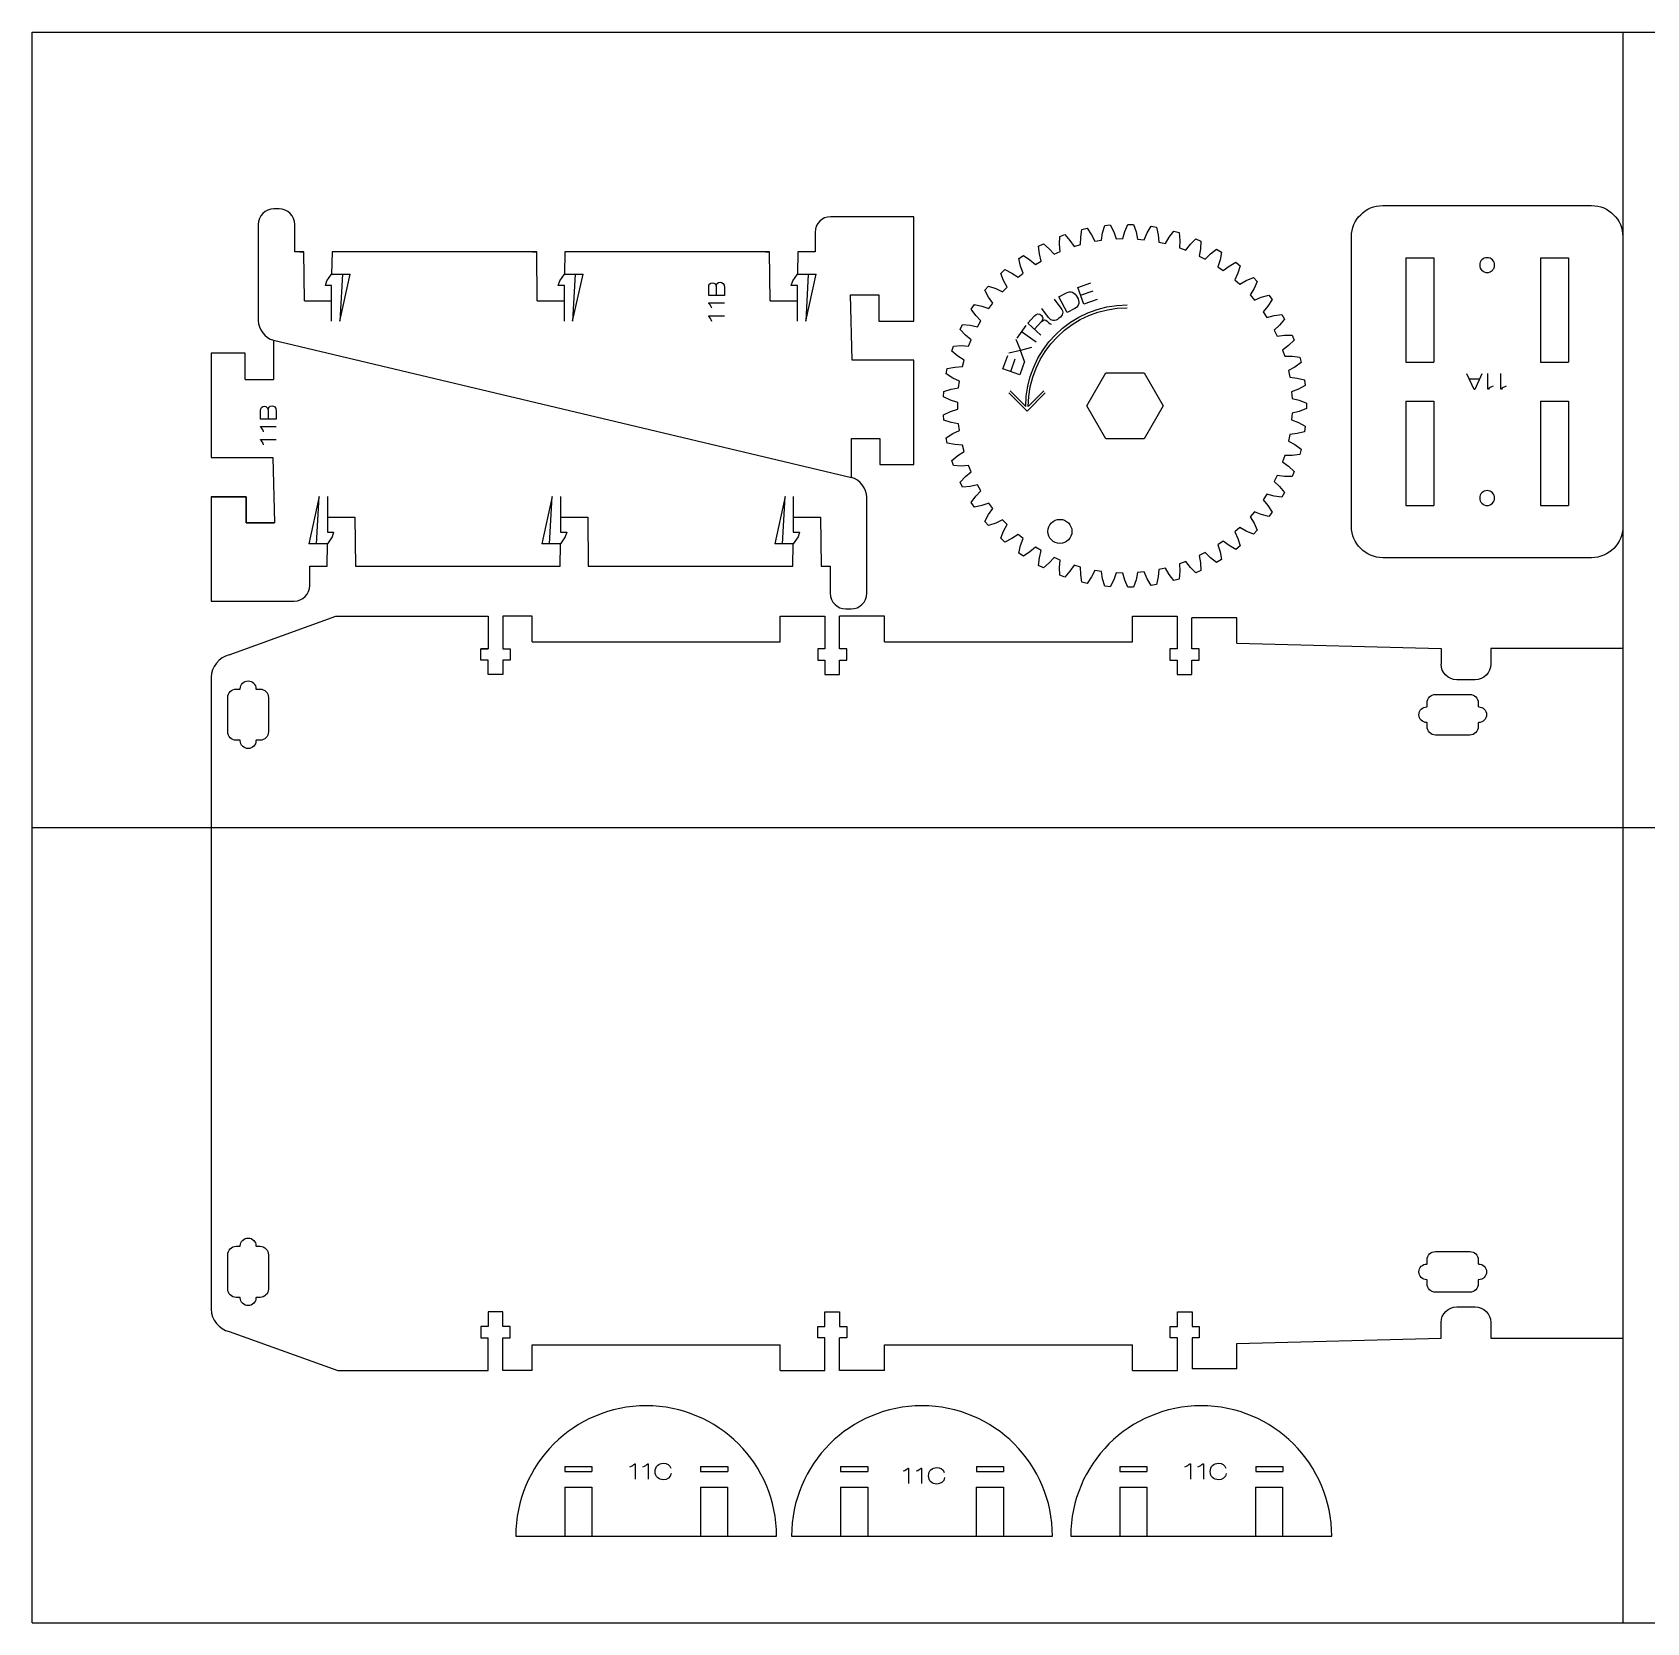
# Model space of a CAD drawing. Extents: x -610 to 0, y -305 to 0.
# Drawn here: x -609.6 to -300.2, y -304.8 to 0 of the extents above; entities that cross this region are included whole.
import ezdxf

# ---------------------------------------------------------------- set-up
doc = ezdxf.new("R2010")
doc.units = 0
doc.layers.add('CUTS', color=1, linetype='Continuous', true_color=0xff0000)
doc.layers.add('TEXT', color=5, linetype='Continuous', true_color=0x0000ff)
doc.layers.add('laser bed referance', color=3, linetype='Continuous', lineweight=25, true_color=0x00ff00)
doc.layers.add('Referance lines', color=2, linetype='Continuous', lineweight=25, true_color=0xffff00)

msp = doc.modelspace()

# ---------------------------------------------------------------- linework, layer by layer
at = {"layer": 'CUTS', "color": 1, "lineweight": 25, "true_color": 0xff0000}
for p, q in [((-350.81, -33.2), (-310.82, -33.2)), ((-559.3, -42.05), (-559.3, -36.84)), ((-440.7, -35.34), (-456.6, -35.34)), ((-440.7, -55.34), (-440.7, -35.34)), ((-304.82, -39.2), (-304.81, -94.69)), ((-557.56, -42.05), (-559.3, -42.05)), ((-558.36, -42.05), (-557.56, -42.05)), ((-557.46, -51.44), (-557.56, -42.05)), ((-552.16, -42.05), (-552.24, -46.34)), ((-512.94, -42.05), (-552.16, -42.05)), ((-513.74, -42.05), (-512.94, -42.05)), ((-512.84, -51.44), (-512.94, -42.05)), ((-507.54, -42.05), (-507.61, -46.34)), ((-468.32, -42.05), (-507.54, -42.05)), ((-469.12, -42.05), (-468.32, -42.05)), ((-468.22, -51.44), (-468.32, -42.05)), ((-346.41, -43.2), (-341.01, -43.2)), ((-346.41, -43.2), (-346.41, -63.2)), ((-341.01, -43.2), (-341.01, -63.2)), ((-320.62, -43.2), (-315.22, -43.2)), ((-320.62, -43.2), (-320.62, -63.2)), ((-315.22, -43.2), (-315.22, -63.2)), ((-557.46, -51.44), (-552.26, -51.44)), ((-512.84, -51.44), (-507.64, -51.44)), ((-468.22, -51.44), (-463.02, -51.44)), ((-452.8, -50.34), (-447.4, -50.34)), ((-452.5, -62.83), (-452.8, -50.34)), ((-452.8, -50.34), (-447.4, -50.34)), ((-447.4, -50.34), (-447.4, -55.34)), ((-447.4, -50.34), (-447.4, -55.34)), ((-447.4, -55.34), (-440.7, -55.34)), ((-447.4, -55.34), (-440.7, -55.34)), ((-568.81, -61.52), (-575.31, -61.52)), ((-575.31, -61.52), (-575.31, -81.52)), ((-568.81, -66.52), (-568.81, -61.52)), ((-563.41, -59.03), (-452.6, -85.32)), ((-563.41, -59.03), (-563.41, -66.52)), ((-440.7, -62.83), (-452.5, -62.83)), ((-440.7, -82.83), (-440.7, -62.83)), ((-346.41, -63.2), (-341.01, -63.2)), ((-320.62, -63.2), (-315.22, -63.2)), ((-568.81, -66.52), (-563.41, -66.52)), ((-346.41, -70.69), (-341.01, -70.69)), ((-346.41, -70.69), (-346.41, -90.69)), ((-341.01, -70.69), (-341.01, -90.69)), ((-320.62, -70.69), (-315.22, -70.69)), ((-320.62, -70.69), (-320.62, -90.69)), ((-315.22, -70.69), (-315.22, -90.69)), ((-452.6, -85.32), (-452.6, -77.83)), ((-452.6, -77.83), (-447.2, -77.83)), ((-447.2, -77.83), (-447.2, -82.83)), ((-447.2, -77.83), (-447.2, -82.83)), ((-575.31, -81.52), (-563.51, -81.52)), ((-563.51, -81.52), (-563.21, -94.01)), ((-447.2, -82.83), (-440.7, -82.83)), ((-447.2, -82.83), (-440.7, -82.83)), ((-575.31, -89.01), (-568.61, -89.01)), ((-568.61, -89.01), (-575.31, -89.01)), ((-575.31, -89.01), (-575.31, -109.01)), ((-568.61, -89.01), (-568.61, -94.01)), ((-568.61, -94.01), (-568.61, -89.01)), ((-346.41, -90.69), (-341.01, -90.69)), ((-320.62, -90.69), (-315.22, -90.69)), ((-568.61, -94.01), (-563.21, -94.01)), ((-563.21, -94.01), (-568.61, -94.01)), ((-552.99, -92.91), (-547.79, -92.91)), ((-547.79, -92.91), (-547.69, -102.3)), ((-508.37, -92.91), (-503.17, -92.91)), ((-503.17, -92.91), (-503.07, -102.3)), ((-463.75, -92.91), (-458.55, -92.91)), ((-458.55, -92.91), (-458.45, -102.3)), ((-508.47, -102.3), (-508.4, -98.01)), ((-463.85, -102.3), (-463.77, -98.01)), ((-547.69, -102.3), (-546.89, -102.3)), ((-547.69, -102.3), (-508.47, -102.3)), ((-503.07, -102.3), (-502.27, -102.3)), ((-503.07, -102.3), (-463.85, -102.3)), ((-458.45, -102.3), (-457.65, -102.3)), ((-458.45, -102.3), (-456.71, -102.3)), ((-456.71, -102.3), (-456.71, -107.51)), ((-575.31, -109.01), (-559.41, -109.01)), ((-571.87, -119.32), (-551.41, -111.89)), ((-551.41, -111.89), (-522.23, -111.89)), ((-522.23, -111.89), (-522.23, -118.15)), ((-513.81, -111.89), (-519.43, -111.89)), ((-519.43, -111.89), (-519.43, -118.15)), ((-513.81, -116.79), (-513.81, -111.89)), ((-466.3, -116.79), (-466.3, -111.89)), ((-466.3, -111.89), (-457.7, -111.89)), ((-457.7, -111.89), (-457.7, -118.15)), ((-446.3, -111.89), (-454.9, -111.89)), ((-454.9, -118.15), (-454.9, -111.89)), ((-446.3, -116.79), (-446.3, -111.89)), ((-398.79, -116.79), (-398.79, -111.89)), ((-398.79, -111.89), (-390.2, -111.89)), ((-390.2, -111.89), (-390.2, -118.15)), ((-378.79, -112.19), (-387.4, -112.19)), ((-387.4, -118.15), (-387.4, -112.19)), ((-378.79, -117.09), (-378.79, -112.19)), ((-513.81, -116.79), (-466.3, -116.79)), ((-446.3, -116.79), (-398.79, -116.79)), ((-378.79, -117.09), (-339.64, -118.08)), ((-523.63, -120.35), (-523.63, -118.15)), ((-523.63, -118.15), (-522.23, -118.15)), ((-522.23, -118.15), (-523.63, -118.15)), ((-522.23, -120.35), (-523.63, -120.35)), ((-522.23, -123.09), (-522.23, -120.35)), ((-519.43, -118.15), (-518.03, -118.15)), ((-518.03, -120.35), (-519.43, -120.35)), ((-519.43, -120.35), (-519.43, -123.09)), ((-518.03, -118.15), (-518.03, -120.35)), ((-457.7, -118.15), (-459.1, -118.15)), ((-459.1, -118.15), (-459.1, -120.35)), ((-459.1, -120.35), (-457.7, -120.35)), ((-457.7, -120.35), (-457.7, -123.09)), ((-453.5, -118.15), (-454.9, -118.15)), ((-454.9, -123.09), (-454.9, -120.35)), ((-454.9, -120.35), (-453.5, -120.35)), ((-453.5, -120.35), (-453.5, -118.15)), ((-390.2, -118.15), (-391.6, -118.15)), ((-391.6, -118.15), (-391.6, -120.35)), ((-391.6, -120.35), (-390.2, -120.35)), ((-390.2, -120.35), (-390.2, -123.09)), ((-386, -118.15), (-387.4, -118.15)), ((-387.4, -123.09), (-387.4, -120.35)), ((-387.4, -120.35), (-386, -120.35)), ((-386, -120.35), (-386, -118.15)), ((-339.64, -118.08), (-339.64, -121.09)), ((-304.8, -118.08), (-304.8, -250.26)), ((-519.43, -123.09), (-522.23, -123.09)), ((-457.7, -123.09), (-454.9, -123.09)), ((-390.2, -123.09), (-387.4, -123.09)), ((-519.43, -245.25), (-522.23, -245.25)), ((-522.23, -245.25), (-522.23, -248)), ((-519.43, -248), (-519.43, -245.25)), ((-457.7, -248), (-457.7, -245.25)), ((-457.7, -245.25), (-454.9, -245.25)), ((-454.9, -245.25), (-454.9, -248)), ((-390.17, -248), (-390.17, -245.25)), ((-390.17, -245.25), (-387.37, -245.25)), ((-387.37, -245.25), (-387.37, -248)), ((-339.64, -250.26), (-339.64, -247.25)), ((-571.87, -249.02), (-551.06, -256.46)), ((-522.23, -248), (-523.63, -248)), ((-523.63, -248), (-523.63, -250.2)), ((-523.63, -250.2), (-522.23, -250.2)), ((-522.23, -256.46), (-522.23, -250.2)), ((-518.03, -248), (-519.43, -248)), ((-519.43, -256.46), (-519.43, -250.2)), ((-519.43, -250.2), (-518.03, -250.2)), ((-518.03, -250.2), (-518.03, -248)), ((-459.1, -250.2), (-459.1, -248)), ((-459.1, -248), (-457.7, -248)), ((-457.7, -250.2), (-459.1, -250.2)), ((-457.7, -256.46), (-457.7, -250.2)), ((-454.9, -248), (-453.5, -248)), ((-453.5, -250.2), (-454.9, -250.2)), ((-454.9, -256.46), (-454.9, -250.2)), ((-453.5, -248), (-453.5, -250.2)), ((-391.57, -250.2), (-391.57, -248)), ((-391.57, -248), (-390.17, -248)), ((-390.17, -250.2), (-391.57, -250.2)), ((-390.17, -256.46), (-390.17, -250.2)), ((-387.37, -248), (-385.97, -248)), ((-385.97, -250.2), (-387.37, -250.2)), ((-387.37, -250.2), (-387.37, -256.16)), ((-385.97, -248), (-385.97, -250.2)), ((-378.79, -251.26), (-339.64, -250.26)), ((-513.81, -256.46), (-513.81, -251.56)), ((-513.81, -251.56), (-466.3, -251.56)), ((-466.3, -256.46), (-466.3, -251.56)), ((-446.3, -256.46), (-446.3, -251.56)), ((-446.3, -251.56), (-398.79, -251.56)), ((-398.79, -256.46), (-398.79, -251.56)), ((-378.79, -256.16), (-378.79, -251.26)), ((-551.06, -256.46), (-522.23, -256.46)), ((-513.81, -256.46), (-519.43, -256.46)), ((-466.3, -256.46), (-457.7, -256.46)), ((-446.3, -256.46), (-454.9, -256.46)), ((-398.79, -256.46), (-390.17, -256.46)), ((-378.79, -256.16), (-387.37, -256.16)), ((-507.57, -274.83), (-502.37, -274.83)), ((-507.57, -274.83), (-507.57, -275.83)), ((-507.17, -274.83), (-502.77, -274.83)), ((-502.37, -274.83), (-502.37, -275.83)), ((-481.54, -274.83), (-476.34, -274.83)), ((-481.54, -274.83), (-481.54, -275.83)), ((-481.14, -274.83), (-476.74, -274.83)), ((-476.34, -274.83), (-476.34, -275.83)), ((-454.71, -274.83), (-449.51, -274.83)), ((-454.71, -274.83), (-454.71, -275.83)), ((-454.31, -274.83), (-449.91, -274.83)), ((-449.51, -274.83), (-449.51, -275.83)), ((-428.68, -274.83), (-423.48, -274.83)), ((-428.68, -274.83), (-428.68, -275.83)), ((-428.28, -274.83), (-423.88, -274.83)), ((-423.48, -274.83), (-423.48, -275.83)), ((-401.2, -274.83), (-396, -274.83)), ((-401.2, -274.83), (-401.2, -275.83)), ((-400.8, -274.83), (-396.4, -274.83)), ((-396, -274.83), (-396, -275.83)), ((-375.17, -274.83), (-369.97, -274.83)), ((-375.17, -274.83), (-375.17, -275.83)), ((-374.77, -274.83), (-370.37, -274.83)), ((-369.97, -274.83), (-369.97, -275.83)), ((-507.57, -275.83), (-502.37, -275.83)), ((-507.17, -275.83), (-502.77, -275.83)), ((-481.54, -275.83), (-476.34, -275.83)), ((-481.14, -275.83), (-476.74, -275.83)), ((-454.71, -275.83), (-449.51, -275.83)), ((-454.31, -275.83), (-449.91, -275.83)), ((-428.68, -275.83), (-423.48, -275.83)), ((-428.28, -275.83), (-423.88, -275.83)), ((-401.2, -275.83), (-396, -275.83)), ((-400.8, -275.83), (-396.4, -275.83)), ((-375.17, -275.83), (-369.97, -275.83)), ((-374.77, -275.83), (-370.37, -275.83)), ((-507.57, -278.83), (-502.37, -278.83)), ((-507.57, -278.83), (-507.57, -288.2)), ((-507.17, -278.83), (-502.77, -278.83)), ((-502.37, -278.83), (-502.37, -288.2)), ((-481.57, -278.82), (-476.37, -278.82)), ((-481.57, -278.82), (-481.57, -288.2)), ((-481.17, -278.82), (-476.77, -278.82)), ((-476.37, -278.82), (-476.37, -288.2)), ((-454.71, -278.83), (-449.51, -278.83)), ((-454.71, -278.83), (-454.71, -288.2)), ((-454.31, -278.83), (-449.91, -278.83)), ((-449.51, -278.83), (-449.51, -288.2)), ((-428.71, -278.83), (-423.51, -278.83)), ((-428.71, -278.83), (-428.71, -288.2)), ((-428.31, -278.83), (-423.91, -278.83)), ((-423.51, -278.83), (-423.51, -288.2)), ((-401.2, -278.83), (-396, -278.83)), ((-401.2, -278.83), (-401.2, -288.2)), ((-400.8, -278.83), (-396.4, -278.83)), ((-396, -278.83), (-396, -288.2)), ((-375.2, -278.82), (-370, -278.82)), ((-375.2, -278.82), (-375.2, -288.2)), ((-374.8, -278.82), (-370.4, -278.82)), ((-370, -278.82), (-370, -288.2)), ((-516.97, -288.22), (-466.97, -288.22)), ((-464.11, -288.22), (-414.11, -288.22)), ((-410.6, -288.22), (-360.6, -288.22))]:
    msp.add_line(p, q, dxfattribs=at)
for points in [[(-562.3, -33.84), (-563.3, -33.84)], [(-566.3, -36.84), (-566.3, -37.55)], [(-365.45, -71.06), (-365.45, -72.12), (-366.83, -72.66), (-368.21, -73.01), (-368.29, -74.28), (-366.97, -74.8), (-365.67, -75.51), (-365.81, -76.56), (-367.24, -76.92), (-368.65, -77.09), (-368.9, -78.34), (-367.65, -79.03), (-366.46, -79.9), (-366.72, -80.92), (-368.19, -81.1), (-369.61, -81.08), (-370.02, -82.29), (-368.87, -83.13), (-367.8, -84.15), (-368.19, -85.13), (-369.67, -85.12), (-371.08, -84.92), (-371.63, -86.07), (-370.6, -87.05), (-369.67, -88.19), (-370.19, -89.11), (-371.65, -88.91), (-373.02, -88.54), (-373.72, -89.61), (-372.82, -90.71), (-372.04, -91.97), (-372.67, -92.81), (-374.1, -92.42), (-375.41, -91.88), (-376.24, -92.85), (-375.49, -94.05), (-374.88, -95.4), (-375.61, -96.16), (-376.98, -95.59), (-378.21, -94.88), (-379.16, -95.74), (-378.57, -97.03), (-378.13, -98.45), (-378.96, -99.11), (-380.24, -98.37), (-381.37, -97.51), (-382.42, -98.24), (-382, -99.6), (-381.75, -101.05), (-382.65, -101.6), (-383.83, -100.7), (-384.84, -99.71), (-385.97, -100.3), (-385.73, -101.7), (-385.67, -103.17), (-386.63, -103.6), (-387.69, -102.56), (-388.56, -101.44), (-389.76, -101.88), (-389.7, -103.3), (-389.83, -104.78), (-390.84, -105.08), (-391.75, -103.91), (-392.47, -102.69), (-393.72, -102.97), (-393.84, -104.39), (-394.16, -105.83), (-395.2, -106), (-395.95, -104.73), (-396.51, -103.42), (-397.79, -103.55), (-398.09, -104.94), (-398.58, -106.33), (-399.64, -106.36), (-400.23, -105), (-400.62, -103.64), (-401.89, -103.6), (-402.37, -104.94), (-403.04, -106.25), (-404.09, -106.15), (-404.5, -104.73), (-404.71, -103.33), (-405.97, -103.12), (-406.61, -104.39), (-407.45, -105.61), (-408.48, -105.37), (-408.7, -103.91), (-408.73, -102.49), (-409.96, -102.13), (-410.76, -103.3), (-411.74, -104.41), (-412.73, -104.04), (-412.77, -102.56), (-412.61, -101.15), (-413.78, -100.63), (-414.72, -101.7), (-415.84, -102.66), (-416.78, -102.18), (-416.62, -100.7), (-416.29, -99.32), (-417.38, -98.66), (-418.46, -99.6), (-419.69, -100.41), (-420.55, -99.81), (-420.21, -98.37), (-419.71, -97.04), (-420.71, -96.24), (-421.89, -97.03), (-423.21, -97.69), (-424, -96.98), (-423.47, -95.59), (-422.8, -94.34), (-423.69, -93.42), (-424.96, -94.05), (-426.36, -94.53), (-427.05, -93.73), (-426.35, -92.42), (-425.53, -91.27), (-426.29, -90.24), (-427.63, -90.71), (-429.08, -91), (-429.66, -90.12), (-428.8, -88.91), (-427.83, -87.87), (-428.46, -86.76), (-429.85, -87.05), (-431.33, -87.15), (-431.79, -86.2), (-430.78, -85.12), (-429.69, -84.21), (-430.17, -83.02), (-431.59, -83.13), (-433.06, -83.05), (-433.4, -82.05), (-432.26, -81.1), (-431.06, -80.34), (-431.38, -79.1), (-432.8, -79.03), (-434.26, -78.76), (-434.46, -77.72), (-433.21, -76.92), (-431.93, -76.32), (-432.09, -75.05), (-433.49, -74.8), (-434.9, -74.35), (-434.96, -73.29), (-433.62, -72.66), (-432.27, -72.23), (-432.27, -70.95), (-433.62, -70.52), (-434.96, -69.89), (-434.9, -68.84), (-433.49, -68.38), (-432.09, -68.13), (-431.93, -66.86), (-433.21, -66.26), (-434.46, -65.46), (-434.26, -64.43), (-432.8, -64.16), (-431.38, -64.08), (-431.06, -62.84), (-432.26, -62.08), (-433.4, -61.13), (-433.06, -60.13), (-431.59, -60.05), (-430.17, -60.16), (-429.69, -58.97), (-430.78, -58.06), (-431.79, -56.98), (-431.33, -56.03), (-429.85, -56.13), (-428.46, -56.42), (-427.83, -55.31), (-428.8, -54.27), (-429.66, -53.06), (-429.08, -52.18), (-427.63, -52.47), (-426.29, -52.94), (-425.53, -51.91), (-426.35, -50.76), (-427.05, -49.45), (-426.36, -48.65), (-424.96, -49.13), (-423.69, -49.76), (-422.8, -48.84), (-423.47, -47.59), (-424, -46.2), (-423.21, -45.49), (-421.89, -46.15), (-420.71, -46.94), (-419.71, -46.14), (-420.21, -44.81), (-420.55, -43.37), (-419.69, -42.77), (-418.46, -43.59), (-417.38, -44.52), (-416.29, -43.86), (-416.62, -42.48), (-416.78, -41), (-415.84, -40.52), (-414.72, -41.49), (-413.78, -42.55), (-412.61, -42.03), (-412.77, -40.62), (-412.73, -39.14), (-411.74, -38.77), (-410.76, -39.88), (-409.96, -41.05), (-408.73, -40.69), (-408.7, -39.27), (-408.48, -37.81), (-407.45, -37.57), (-406.61, -38.79), (-405.97, -40.06), (-404.71, -39.86), (-404.5, -38.45), (-404.09, -37.03), (-403.04, -36.93), (-402.37, -38.25), (-401.89, -39.58), (-400.62, -39.54), (-400.23, -38.18), (-399.64, -36.82), (-398.58, -36.85), (-398.09, -38.25), (-397.79, -39.63), (-396.51, -39.76), (-395.95, -38.45), (-395.2, -37.18), (-394.16, -37.35), (-393.84, -38.79), (-393.72, -40.21), (-392.47, -40.49), (-391.75, -39.27), (-390.84, -38.1), (-389.83, -38.4), (-389.7, -39.88), (-389.76, -41.3), (-388.56, -41.74), (-387.69, -40.62), (-386.63, -39.58), (-385.67, -40.01), (-385.73, -41.49), (-385.97, -42.88), (-384.84, -43.48), (-383.83, -42.48), (-382.65, -41.58), (-381.75, -42.13), (-382, -43.59), (-382.42, -44.94), (-381.37, -45.67), (-380.24, -44.81), (-378.96, -44.07), (-378.13, -44.73), (-378.57, -46.15), (-379.16, -47.44), (-378.21, -48.3), (-376.98, -47.59), (-375.61, -47.02), (-374.88, -47.78), (-375.49, -49.13), (-376.24, -50.33), (-375.41, -51.31), (-374.1, -50.76), (-372.67, -50.37), (-372.04, -51.22), (-372.82, -52.47), (-373.72, -53.57), (-373.02, -54.65), (-371.65, -54.27), (-370.19, -54.07), (-369.67, -54.99), (-370.6, -56.13), (-371.63, -57.11), (-371.08, -58.26), (-369.67, -58.06), (-368.19, -58.05), (-367.8, -59.03), (-368.87, -60.05), (-370.02, -60.89), (-369.61, -62.1), (-368.19, -62.08), (-366.72, -62.26), (-366.46, -63.28), (-367.65, -64.16), (-368.9, -64.84), (-368.65, -66.09), (-367.24, -66.26), (-365.81, -66.62), (-365.67, -67.67), (-366.97, -68.38), (-368.29, -68.9), (-368.21, -70.18), (-366.83, -70.52), (-365.45, -71.06)], [(-459.6, -38.34), (-459.6, -42.05), (-462.92, -42.05), (-462.96, -46.34)], [(-356.81, -94.69), (-356.81, -39.2)], [(-566.3, -45.05), (-566.3, -45.75)], [(-552.24, -55.38), (-552.24, -48.54), (-553.44, -48.54), (-553.16, -47.65), (-552.24, -46.34), (-550.18, -46.34), (-550.68, -55.38), (-548.67, -46.34)], [(-550.18, -46.34), (-548.67, -46.34)], [(-507.61, -55.38), (-507.61, -48.54), (-508.81, -48.54), (-508.53, -47.65), (-507.61, -46.34), (-505.56, -46.34), (-506.06, -55.38), (-504.04, -46.34)], [(-505.56, -46.34), (-504.04, -46.34)], [(-462.95, -55.38), (-462.95, -48.54), (-464.15, -48.54), (-463.87, -47.65), (-462.96, -46.34), (-460.9, -46.34), (-461.4, -55.38), (-459.38, -46.34)], [(-460.9, -46.34), (-459.38, -46.34)], [(-566.3, -51.75), (-566.3, -55.24)], [(-403.87, -77.94), (-407.54, -71.59), (-403.87, -65.24), (-396.54, -65.24), (-392.88, -71.59), (-396.54, -77.94), (-403.87, -77.94), (-403.87, -77.94)], [(-553.06, -88.97), (-553.06, -95.81), (-551.86, -95.81), (-552.14, -96.7), (-553.06, -98.01), (-555.11, -98.01), (-554.62, -88.97), (-556.63, -98.01)], [(-508.4, -88.97), (-508.4, -95.81), (-507.2, -95.81), (-507.48, -96.7), (-508.4, -98.01), (-510.46, -98.01), (-509.96, -88.97), (-511.97, -98.01)], [(-463.77, -88.97), (-463.77, -95.81), (-462.57, -95.81), (-462.86, -96.7), (-463.77, -98.01), (-465.83, -98.01), (-465.33, -88.97), (-467.34, -98.01)], [(-449.71, -92.6), (-449.71, -89.11)], [(-555.11, -98.01), (-556.63, -98.01)], [(-556.41, -106.01), (-556.41, -102.3), (-553.09, -102.3), (-553.06, -98.01)], [(-510.46, -98.01), (-511.97, -98.01)], [(-465.83, -98.01), (-467.34, -98.01)], [(-449.71, -99.3), (-449.71, -98.6)], [(-310.81, -100.69), (-350.81, -100.69)], [(-449.71, -107.51), (-449.71, -106.8)], [(-453.71, -110.51), (-452.71, -110.51)], [(-304.8, -118.08), (-330.14, -118.08), (-330.14, -121.09)], [(-575.31, -123.62), (-575.31, -244.73)], [(-570.52, -125.88), (-569.79, -125.88), (-569.74, -125.8)], [(-566.74, -125.8), (-566.69, -125.88), (-565.96, -125.88)], [(-333.14, -124.09), (-336.64, -124.09)], [(-572.14, -134.07), (-572.14, -127.5)], [(-564.34, -127.5), (-564.34, -134.07)], [(-342.39, -129.28), (-342.32, -129.23), (-342.32, -129.23)], [(-342.32, -129.23), (-342.32, -128.5)], [(-340.7, -126.88), (-334.14, -126.88)], [(-332.52, -128.5), (-332.52, -129.23), (-332.44, -129.28)], [(-342.32, -133.06), (-342.32, -132.33), (-342.39, -132.28)], [(-332.44, -132.28), (-332.52, -132.33), (-332.52, -133.06)], [(-569.79, -135.68), (-570.52, -135.68)], [(-569.74, -135.76), (-569.79, -135.68), (-569.79, -135.68)], [(-565.96, -135.68), (-566.69, -135.68), (-566.74, -135.76)], [(-334.14, -134.68), (-340.7, -134.68)], [(-572.14, -240.84), (-572.14, -234.28)], [(-570.52, -232.66), (-569.79, -232.66), (-569.74, -232.58)], [(-566.74, -232.58), (-566.69, -232.66), (-565.96, -232.66)], [(-564.34, -234.28), (-564.34, -240.84)], [(-340.7, -233.66), (-334.13, -233.66)], [(-342.39, -236.06), (-342.31, -236.01), (-342.31, -235.27)], [(-332.51, -235.27), (-332.51, -236.01), (-332.44, -236.06)], [(-342.31, -239.84), (-342.31, -239.1), (-342.39, -239.06)], [(-332.44, -239.06), (-332.51, -239.1), (-332.51, -239.1)], [(-332.51, -239.1), (-332.51, -239.84)], [(-569.79, -242.46), (-570.52, -242.46)], [(-569.74, -242.53), (-569.79, -242.46), (-569.79, -242.46)], [(-565.96, -242.46), (-566.69, -242.46), (-566.74, -242.53)], [(-334.13, -241.46), (-340.7, -241.46)], [(-336.64, -244.25), (-333.14, -244.25)], [(-330.14, -247.25), (-330.14, -250.26), (-304.8, -250.26)]]:
    msp.add_lwpolyline(points, dxfattribs=at)
for points in [[(-563.3, -33.84), (-564.95, -33.84), (-566.3, -35.19), (-566.3, -36.84)], [(-559.3, -36.84), (-559.3, -35.19), (-560.65, -33.84), (-562.3, -33.84)], [(-356.81, -39.2), (-356.81, -35.89), (-354.12, -33.2), (-350.81, -33.2)], [(-310.82, -33.2), (-307.51, -33.2), (-304.82, -35.89), (-304.82, -39.2)], [(-456.6, -35.34), (-458.25, -35.34), (-459.6, -36.69), (-459.6, -38.34)], [(-566.3, -37.55), (-566.3, -39.2), (-566.3, -43.4), (-566.3, -45.05)], [(-330.81, -43.2), (-331.6, -43.2), (-332.24, -43.84), (-332.24, -44.62)], [(-329.39, -44.62), (-329.39, -43.84), (-330.03, -43.2), (-330.81, -43.2)], [(-566.3, -45.75), (-566.3, -47.4), (-566.3, -50.1), (-566.3, -51.75)], [(-332.24, -44.62), (-332.24, -45.41), (-331.6, -46.05), (-330.81, -46.05)], [(-330.81, -46.05), (-330.03, -46.05), (-329.39, -45.41), (-329.39, -44.62)], [(-566.3, -55.24), (-566.3, -56.89), (-565, -58.6), (-563.41, -59.03)], [(-449.71, -89.11), (-449.71, -87.46), (-451.01, -85.75), (-452.6, -85.32)], [(-330.81, -87.84), (-331.6, -87.84), (-332.24, -88.48), (-332.24, -89.26)], [(-332.24, -89.26), (-332.24, -90.05), (-331.6, -90.69), (-330.81, -90.69)], [(-329.39, -89.26), (-329.39, -88.48), (-330.03, -87.84), (-330.81, -87.84)], [(-330.81, -90.69), (-330.03, -90.69), (-329.39, -90.05), (-329.39, -89.26)], [(-449.71, -98.6), (-449.71, -96.95), (-449.71, -94.25), (-449.71, -92.6)], [(-414.98, -95.65), (-414.98, -94.38), (-413.95, -93.35), (-412.68, -93.35)], [(-412.68, -97.96), (-413.95, -97.96), (-414.98, -96.92), (-414.98, -95.65)], [(-412.68, -93.35), (-411.41, -93.35), (-410.38, -94.38), (-410.38, -95.65)], [(-410.38, -95.65), (-410.38, -96.92), (-411.41, -97.96), (-412.68, -97.96)], [(-350.81, -100.69), (-354.12, -100.69), (-356.81, -98), (-356.81, -94.69)], [(-304.81, -94.69), (-304.81, -98), (-307.5, -100.69), (-310.81, -100.69)], [(-449.71, -106.8), (-449.71, -105.15), (-449.71, -100.95), (-449.71, -99.3)], [(-559.41, -109.01), (-557.76, -109.01), (-556.41, -107.66), (-556.41, -106.01)], [(-456.71, -107.51), (-456.71, -109.16), (-455.36, -110.51), (-453.71, -110.51)], [(-452.71, -110.51), (-451.06, -110.51), (-449.71, -109.16), (-449.71, -107.51)], [(-571.87, -119.32), (-573.76, -119.74), (-575.31, -121.67), (-575.31, -123.62)], [(-336.64, -124.09), (-338.29, -124.09), (-339.64, -122.75), (-339.64, -121.09)], [(-330.14, -121.09), (-330.14, -122.75), (-331.48, -124.09), (-333.14, -124.09)], [(-572.14, -127.5), (-572.14, -126.61), (-571.41, -125.88), (-570.52, -125.88)], [(-569.74, -125.8), (-569.74, -124.98), (-569.07, -124.3), (-568.24, -124.3)], [(-568.24, -124.3), (-567.41, -124.3), (-566.74, -124.98), (-566.74, -125.8)], [(-565.96, -125.88), (-565.07, -125.88), (-564.34, -126.61), (-564.34, -127.5)], [(-343.89, -130.78), (-343.89, -129.95), (-343.22, -129.28), (-342.39, -129.28)], [(-342.32, -128.5), (-342.32, -127.61), (-341.59, -126.88), (-340.7, -126.88)], [(-334.14, -126.88), (-333.25, -126.88), (-332.52, -127.61), (-332.52, -128.5)], [(-332.44, -129.28), (-331.61, -129.28), (-330.94, -129.95), (-330.94, -130.78)], [(-342.39, -132.28), (-343.22, -132.28), (-343.89, -131.61), (-343.89, -130.78)], [(-330.94, -130.78), (-330.94, -131.61), (-331.61, -132.28), (-332.44, -132.28)], [(-570.52, -135.68), (-571.41, -135.68), (-572.14, -134.96), (-572.14, -134.07)], [(-568.24, -137.26), (-569.07, -137.26), (-569.74, -136.59), (-569.74, -135.76)], [(-566.74, -135.76), (-566.74, -136.59), (-567.41, -137.26), (-568.24, -137.26)], [(-564.34, -134.07), (-564.34, -134.96), (-565.07, -135.68), (-565.96, -135.68)], [(-340.7, -134.68), (-341.59, -134.68), (-342.32, -133.96), (-342.32, -133.06)], [(-332.52, -133.06), (-332.52, -133.96), (-333.25, -134.68), (-334.14, -134.68)], [(-569.74, -232.58), (-569.74, -231.75), (-569.07, -231.08), (-568.24, -231.08)], [(-568.24, -231.08), (-567.41, -231.08), (-566.74, -231.75), (-566.74, -232.58)], [(-572.14, -234.28), (-572.14, -233.38), (-571.41, -232.66), (-570.52, -232.66)], [(-565.96, -232.66), (-565.07, -232.66), (-564.34, -233.38), (-564.34, -234.28)], [(-342.31, -235.27), (-342.31, -234.38), (-341.59, -233.66), (-340.7, -233.66)], [(-334.13, -233.66), (-333.24, -233.66), (-332.51, -234.38), (-332.51, -235.27)], [(-343.89, -237.56), (-343.89, -236.73), (-343.22, -236.06), (-342.39, -236.06)], [(-342.39, -239.06), (-343.22, -239.06), (-343.89, -238.38), (-343.89, -237.56)], [(-332.44, -236.06), (-331.61, -236.06), (-330.94, -236.73), (-330.94, -237.56)], [(-330.94, -237.56), (-330.94, -238.38), (-331.61, -239.06), (-332.44, -239.06)], [(-570.52, -242.46), (-571.41, -242.46), (-572.14, -241.73), (-572.14, -240.84)], [(-564.34, -240.84), (-564.34, -241.73), (-565.07, -242.46), (-565.96, -242.46)], [(-340.7, -241.46), (-341.59, -241.46), (-342.31, -240.73), (-342.31, -239.84)], [(-332.51, -239.84), (-332.51, -240.73), (-333.24, -241.46), (-334.13, -241.46)], [(-568.24, -244.03), (-569.07, -244.03), (-569.74, -243.36), (-569.74, -242.53)], [(-566.74, -242.53), (-566.74, -243.36), (-567.41, -244.03), (-568.24, -244.03)], [(-339.64, -247.25), (-339.64, -245.6), (-338.29, -244.25), (-336.64, -244.25)], [(-333.14, -244.25), (-331.48, -244.25), (-330.14, -245.6), (-330.14, -247.25)], [(-575.31, -244.73), (-575.31, -246.67), (-573.76, -248.6), (-571.87, -249.02)], [(-491.97, -263.22), (-505.78, -263.22), (-516.97, -274.41), (-516.97, -288.22)], [(-466.97, -288.22), (-466.97, -274.41), (-478.16, -263.22), (-491.97, -263.22)], [(-439.11, -263.22), (-452.92, -263.22), (-464.11, -274.41), (-464.11, -288.22)], [(-414.11, -288.22), (-414.11, -274.41), (-425.31, -263.22), (-439.11, -263.22)], [(-385.6, -263.22), (-399.41, -263.22), (-410.6, -274.41), (-410.6, -288.22)], [(-360.6, -288.22), (-360.6, -274.41), (-371.79, -263.22), (-385.6, -263.22)]]:
    msp.add_open_spline(points, degree=3, dxfattribs=at)
at = {"layer": 'laser bed referance'}
for p, q in [((-609.6, 0), (0, 0)), ((-609.6, -304.8), (-609.6, 0)), ((-609.6, -304.8), (0, -304.8))]:
    msp.add_line(p, q, dxfattribs=at)
at = {"layer": 'Referance lines'}
for p, q in [((-304.8, 0), (-304.8, -304.8)), ((-609.6, -152.4), (0, -152.4))]:
    msp.add_line(p, q, dxfattribs=at)
at = {"layer": 'TEXT', "color": 5, "true_color": 0x0000ff}
for points in [[(-479.98, -50.46), (-479.98, -48.82)], [(-476.96, -48.93), (-476.96, -50.46), (-479.98, -50.46), (-479.98, -50.46)], [(-478.54, -48.68), (-478.55, -50.46)], [(-478.55, -48.68), (-478.54, -48.68)], [(-405.55, -51.2), (-408.08, -52.12), (-409.26, -48.91), (-406.75, -47.99)], [(-479.96, -51.96), (-479.96, -51.85), (-476.98, -51.85)], [(-413.81, -51.14), (-412.48, -52.86)], [(-412.9, -50.72), (-411.44, -49.92)], [(-409.8, -52.93), (-411.27, -53.72), (-412.9, -50.72), (-412.9, -50.72)], [(-408.71, -50.4), (-406.31, -49.52)], [(-479.96, -54.46), (-479.96, -54.35), (-476.98, -54.35)], [(-416.31, -58.04), (-418.83, -55.73), (-417.56, -54.34)], [(-416.18, -55.43), (-416.18, -55.44), (-417.53, -56.92)], [(-414.85, -54.68), (-416.17, -52.95)], [(-420.89, -58.59), (-419.15, -56.21)], [(-417.25, -59.41), (-420.02, -57.39)], [(-419.46, -63.09), (-420.25, -60.98), (-422.48, -61.49)], [(-421.12, -58.82), (-420.25, -60.98)], [(-418.1, -60.44), (-420.25, -60.98)], [(-419.46, -63.1), (-420.37, -65.63), (-423.59, -64.48), (-422.69, -61.97)], [(-422.09, -65.01), (-421.23, -62.61)], [(-331.81, -65.43), (-333.2, -68.45), (-333.31, -68.45), (-334.7, -65.43)], [(-334.24, -66.43), (-332.26, -66.43)], [(-330.58, -68.38), (-330.69, -68.38), (-330.69, -65.4)], [(-328.08, -68.38), (-328.19, -68.38), (-328.19, -65.4)], [(-415.51, -69.11), (-418.99, -72.59), (-422.47, -69.11)], [(-422.24, -68.73), (-419.24, -71.73)], [(-415.75, -68.74), (-418.74, -71.73)], [(-565.86, -74.14), (-565.86, -72.5)], [(-562.84, -72.61), (-562.84, -74.14), (-565.86, -74.14), (-565.86, -74.14)], [(-564.42, -72.35), (-564.43, -74.14)], [(-564.43, -72.35), (-564.42, -72.35)], [(-565.84, -75.63), (-565.84, -75.52), (-562.86, -75.52)], [(-565.84, -78.13), (-565.84, -78.02), (-562.86, -78.02)], [(-494.17, -274.34), (-494.06, -274.34), (-494.06, -277.31)], [(-491.67, -274.34), (-491.56, -274.34), (-491.56, -277.31)], [(-441.79, -275.15), (-441.68, -275.15), (-441.68, -278.13)], [(-439.29, -275.15), (-439.18, -275.15), (-439.18, -278.13)], [(-387.8, -274.34), (-387.69, -274.34), (-387.69, -277.31)], [(-385.3, -274.34), (-385.19, -274.34), (-385.19, -277.31)]]:
    msp.add_lwpolyline(points, dxfattribs=at)
for points in [[(-479.98, -48.82), (-479.98, -48.34), (-479.73, -48.01), (-479.23, -48.01)], [(-479.23, -48.01), (-478.88, -48.01), (-478.54, -48.32), (-478.55, -48.68)], [(-478.54, -48.68), (-478.52, -48.29), (-478.31, -47.92), (-477.78, -47.92)], [(-477.78, -47.92), (-477.43, -47.92), (-476.96, -48.14), (-476.96, -48.93)], [(-411.44, -49.92), (-410.61, -49.47), (-409.85, -49.84), (-409.36, -50.74)], [(-479.4, -52.9), (-479.51, -52.44), (-479.76, -52.14), (-479.96, -51.96)], [(-419.24, -71.73), (-419.24, -60.99), (-410.53, -52.23), (-399.78, -52.23)], [(-409.36, -50.74), (-408.88, -51.64), (-408.97, -52.47), (-409.8, -52.93)], [(-479.4, -55.4), (-479.51, -54.94), (-479.76, -54.64), (-479.96, -54.46)], [(-418.74, -71.73), (-418.74, -61.29), (-410.22, -52.78), (-399.78, -52.78)], [(-417.56, -54.34), (-417.1, -53.83), (-416.68, -53.86), (-416.23, -54.27)], [(-416.23, -54.27), (-415.99, -54.5), (-415.81, -54.97), (-416.18, -55.43)], [(-416.18, -55.44), (-415.82, -55.05), (-415.48, -55.05), (-415.14, -55.37)], [(-415.14, -55.37), (-415.05, -55.45), (-414.54, -55.9), (-414.39, -55.95)], [(-412.86, -54.82), (-413.64, -55.43), (-414.31, -55.38), (-414.85, -54.68)], [(-412.48, -52.86), (-411.94, -53.56), (-412.07, -54.22), (-412.86, -54.82)], [(-329.64, -67.81), (-330.1, -67.93), (-330.4, -68.17), (-330.58, -68.38)], [(-327.14, -67.81), (-327.6, -67.93), (-327.9, -68.17), (-328.08, -68.38)], [(-565.86, -72.5), (-565.86, -72.02), (-565.61, -71.68), (-565.11, -71.68)], [(-565.11, -71.68), (-564.76, -71.68), (-564.42, -72), (-564.43, -72.35)], [(-564.42, -72.35), (-564.4, -71.96), (-564.19, -71.59), (-563.66, -71.59)], [(-563.66, -71.59), (-563.31, -71.59), (-562.84, -71.82), (-562.84, -72.61)], [(-565.28, -76.57), (-565.39, -76.11), (-565.63, -75.81), (-565.84, -75.63)], [(-565.28, -79.07), (-565.39, -78.62), (-565.63, -78.31), (-565.84, -78.13)], [(-495.11, -274.9), (-494.65, -274.78), (-494.35, -274.54), (-494.17, -274.34)], [(-492.61, -274.9), (-492.15, -274.78), (-491.85, -274.54), (-491.67, -274.34)], [(-490.25, -275.83), (-490.25, -274.83), (-489.55, -274.25), (-488.68, -274.25)], [(-488.68, -274.25), (-487.97, -274.25), (-487.4, -274.54), (-487.24, -275.19)], [(-442.73, -275.71), (-442.27, -275.6), (-441.96, -275.36), (-441.79, -275.15)], [(-440.23, -275.71), (-439.77, -275.6), (-439.46, -275.36), (-439.29, -275.15)], [(-437.86, -276.64), (-437.86, -275.64), (-437.16, -275.06), (-436.3, -275.06)], [(-436.3, -275.06), (-435.58, -275.06), (-435.02, -275.35), (-434.86, -276.01)], [(-388.74, -274.9), (-388.28, -274.78), (-387.98, -274.54), (-387.8, -274.34)], [(-386.24, -274.9), (-385.78, -274.78), (-385.48, -274.54), (-385.3, -274.34)], [(-383.88, -275.83), (-383.88, -274.83), (-383.18, -274.25), (-382.31, -274.25)], [(-382.31, -274.25), (-381.6, -274.25), (-381.03, -274.54), (-380.87, -275.19)], [(-488.68, -277.4), (-489.55, -277.4), (-490.25, -276.82), (-490.25, -275.83)], [(-487.17, -276.19), (-487.26, -277), (-487.98, -277.4), (-488.68, -277.4)], [(-436.3, -278.22), (-437.16, -278.22), (-437.86, -277.64), (-437.86, -276.64)], [(-434.78, -277), (-434.87, -277.81), (-435.6, -278.22), (-436.3, -278.22)], [(-382.31, -277.4), (-383.18, -277.4), (-383.88, -276.82), (-383.88, -275.83)], [(-380.8, -276.19), (-380.89, -277), (-381.61, -277.4), (-382.31, -277.4)]]:
    msp.add_open_spline(points, degree=3, dxfattribs=at)

doc.saveas('drawing.dxf')
